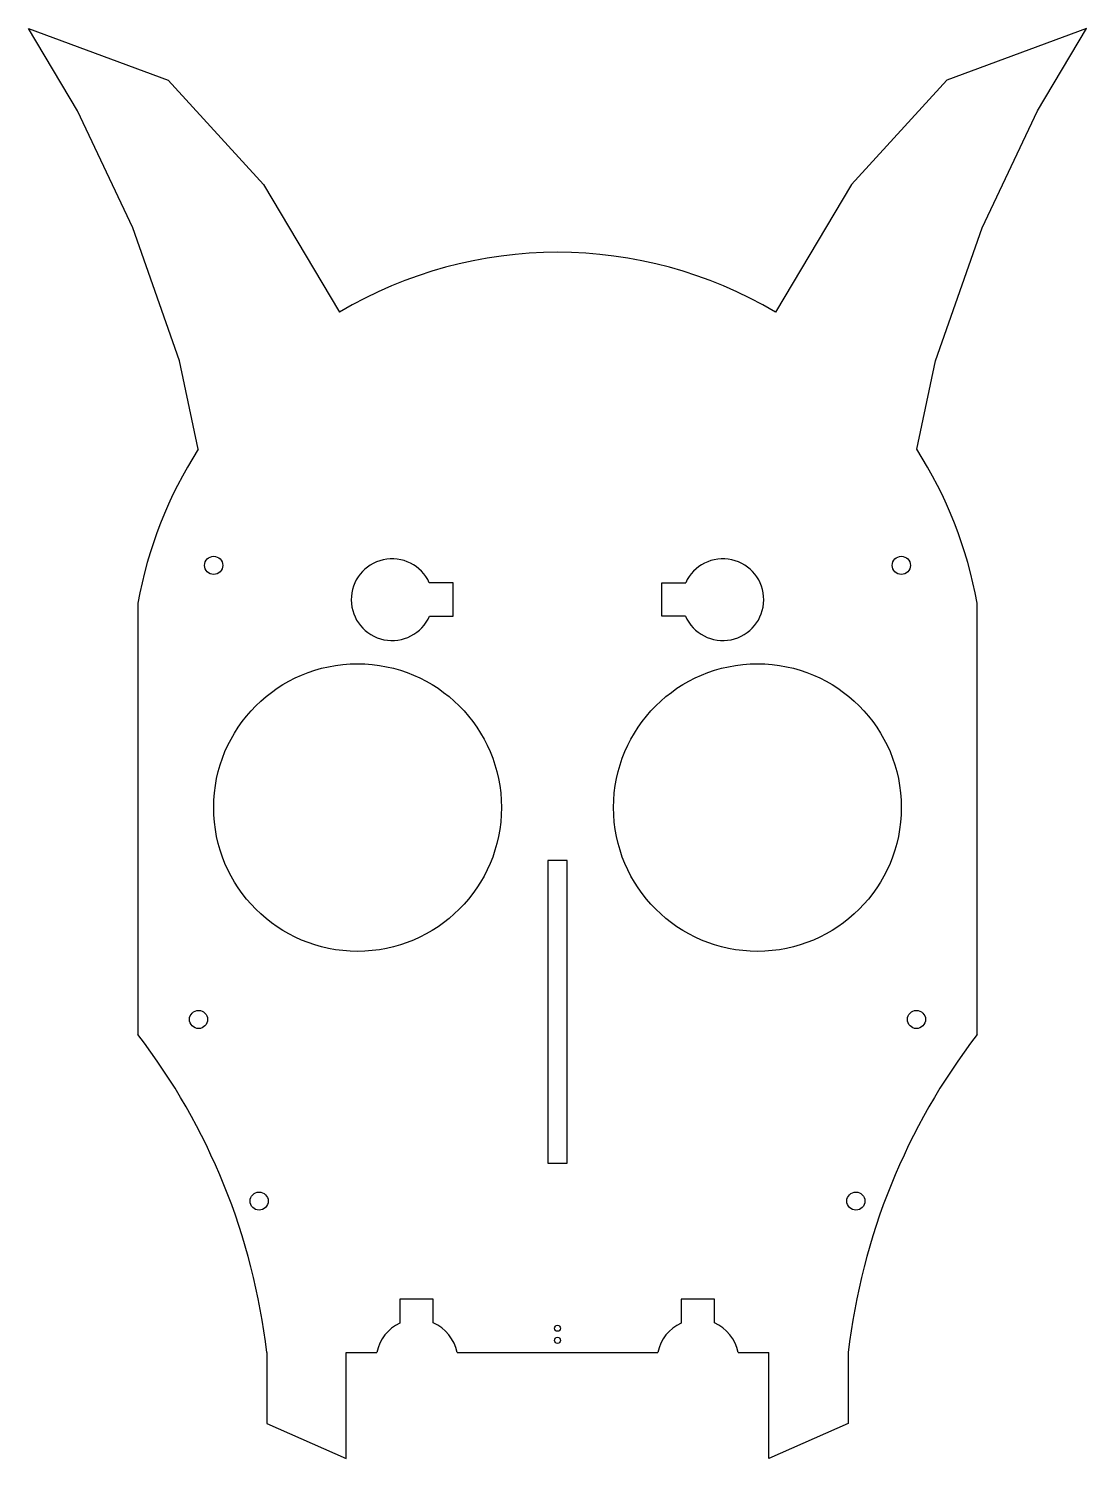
# Model space of a CAD drawing. Extents: x -3.49 to 3.49, y -6.2 to 3.25.
import ezdxf

# ---------------------------------------------------------------- set-up
doc = ezdxf.new("R2010")
doc.units = 0
doc.header["$MEASUREMENT"] = 0
doc.layers.get('0').update_dxf_attribs({"linetype": 'CONTINUOUS'})

msp = doc.modelspace()

# ---------------------------------------------------------------- linework, layer by layer
at = {"color": 7, "linetype": 'CONTINUOUS'}
for p, q in [((-3.1689, 2.7033), (-3.492, 3.2465)), ((-3.492, 3.2465), (-2.5701, 2.9055)), ((3.492, 3.2465), (2.5701, 2.9055)), ((3.1689, 2.7033), (3.492, 3.2465)), ((-2.5701, 2.9055), (-1.9402, 2.2159)), ((2.5701, 2.9055), (1.9402, 2.2159)), ((-2.8031, 1.931), (-3.1689, 2.7033)), ((2.8031, 1.931), (3.1689, 2.7033)), ((-1.9402, 2.2159), (-1.4387, 1.3729)), ((1.9402, 2.2159), (1.4387, 1.3729)), ((-2.4959, 1.0519), (-2.8031, 1.931)), ((2.4959, 1.0519), (2.8031, 1.931)), ((-2.3724, 0.4678), (-2.4959, 1.0519)), ((2.3724, 0.4678), (2.4959, 1.0519)), ((-0.689, -0.4144), (-0.8463, -0.4144)), ((-0.689, -0.6344), (-0.689, -0.4144)), ((0.689, -0.6344), (0.689, -0.4144)), ((0.689, -0.4144), (0.8463, -0.4144)), ((-2.77, -0.55), (-2.77, -3.4)), ((2.77, -3.4), (2.77, -0.55)), ((-0.8445, -0.6344), (-0.689, -0.6344)), ((0.8445, -0.6344), (0.689, -0.6344)), ((0.0635, -2.25), (-0.0635, -2.25)), ((-0.0635, -2.25), (-0.0635, -4.25)), ((0.0635, -4.25), (0.0635, -2.25)), ((-0.0635, -4.25), (0.0635, -4.25)), ((-0.82, -5.149), (-1.04, -5.149)), ((-1.04, -5.149), (-1.04, -5.3063)), ((-0.82, -5.3045), (-0.82, -5.149)), ((1.036, -5.149), (0.816, -5.149)), ((0.816, -5.149), (0.816, -5.3063)), ((1.036, -5.3045), (1.036, -5.149)), ((-1.92, -5.5), (-1.92, -5.9683)), ((-1.395, -5.5), (-1.1929, -5.5)), ((-1.395, -6.2), (-1.395, -5.5)), ((-0.6631, -5.5), (0.6631, -5.5)), ((1.1929, -5.5), (1.395, -5.5)), ((1.395, -6.2), (1.395, -5.5)), ((1.92, -5.5), (1.92, -5.9683)), ((-1.92, -5.9683), (-1.395, -6.2)), ((1.92, -5.9683), (1.395, -6.2))]:
    msp.add_line(p, q, dxfattribs=at)
for centre, radius in [((-2.27, -0.3), 0.06), ((2.27, -0.3), 0.06), ((-1.32, -1.9), 0.95), ((1.32, -1.9), 0.95), ((-2.37, -3.3), 0.06), ((2.37, -3.3), 0.06), ((-1.97, -4.5), 0.06), ((1.97, -4.5), 0.06), ((0, -5.34), 0.02), ((0, -5.42), 0.02)]:
    msp.add_circle(centre, radius, dxfattribs=at)
for centre, radius, start, end in [((0, -1.0455), 2.814, 59.25215, 120.74785), ((0, -1.0455), 2.814, 147.46817, 169.85842), ((0, -1.0455), 2.814, 10.14158, 32.53183), ((-1.092, -0.5264), 0.27, 24.50766, 336.42182), ((1.092, -0.5264), 0.27, 203.57818, 155.49234), ((-6.142, -5.9869), 4.25, 6.57836, 37.49409), ((6.142, -5.9869), 4.25, 142.50591, 173.42164), ((-0.928, -5.552), 0.27, 114.50766, 168.89588), ((-0.928, -5.552), 0.27, 11.10412, 66.42182), ((0.928, -5.552), 0.27, 114.50766, 168.89588), ((0.928, -5.552), 0.27, 11.10412, 66.42182)]:
    msp.add_arc(centre, radius, start, end, dxfattribs=at)

doc.saveas('drawing.dxf')
